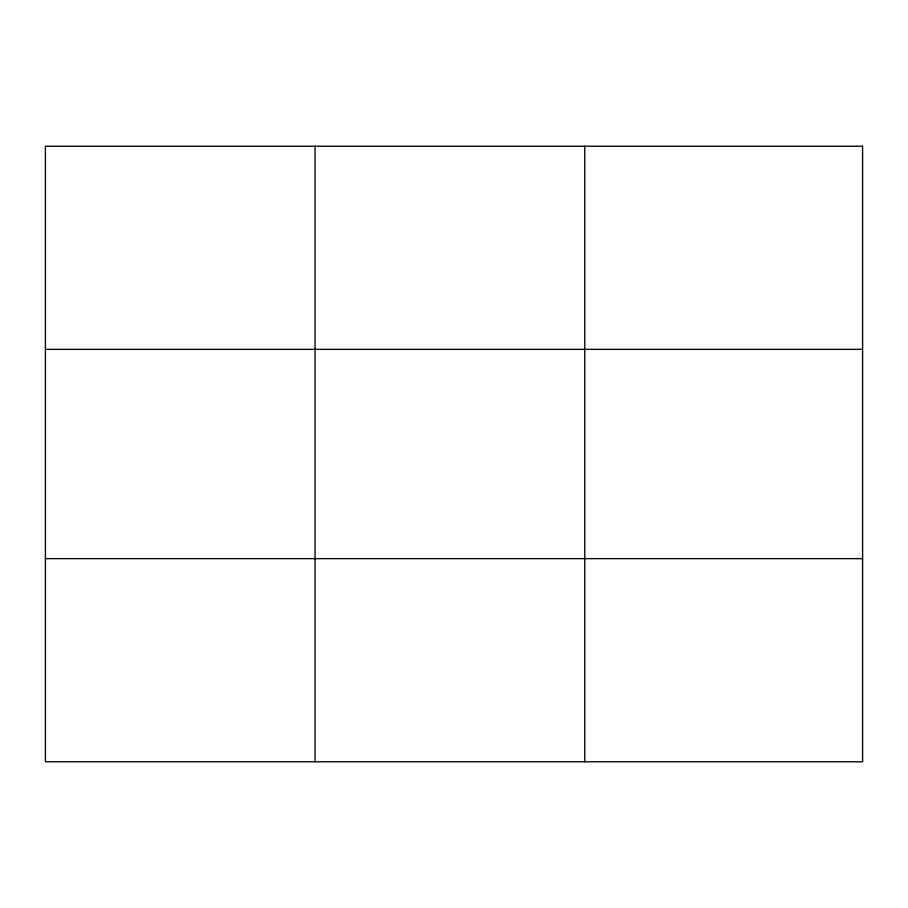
<?xml version="1.0" encoding="UTF-8"?>
<svg xmlns="http://www.w3.org/2000/svg" width="908" height="908" viewBox="0 0 908 908"><rect width="100%" height="100%" fill="white"/><g stroke="black" fill="none" stroke-linecap="round" stroke-linejoin="round"><path stroke-width="1.36" d="M315.076 146.222L315.076 761.778M584.752 146.222L584.752 761.778M45.4 349.353L862.6 349.353M45.4 558.647L862.6 558.647M862.6 146.222L862.6 761.778L45.4 761.778L45.4 146.222L862.6 146.222"/></g></svg>
